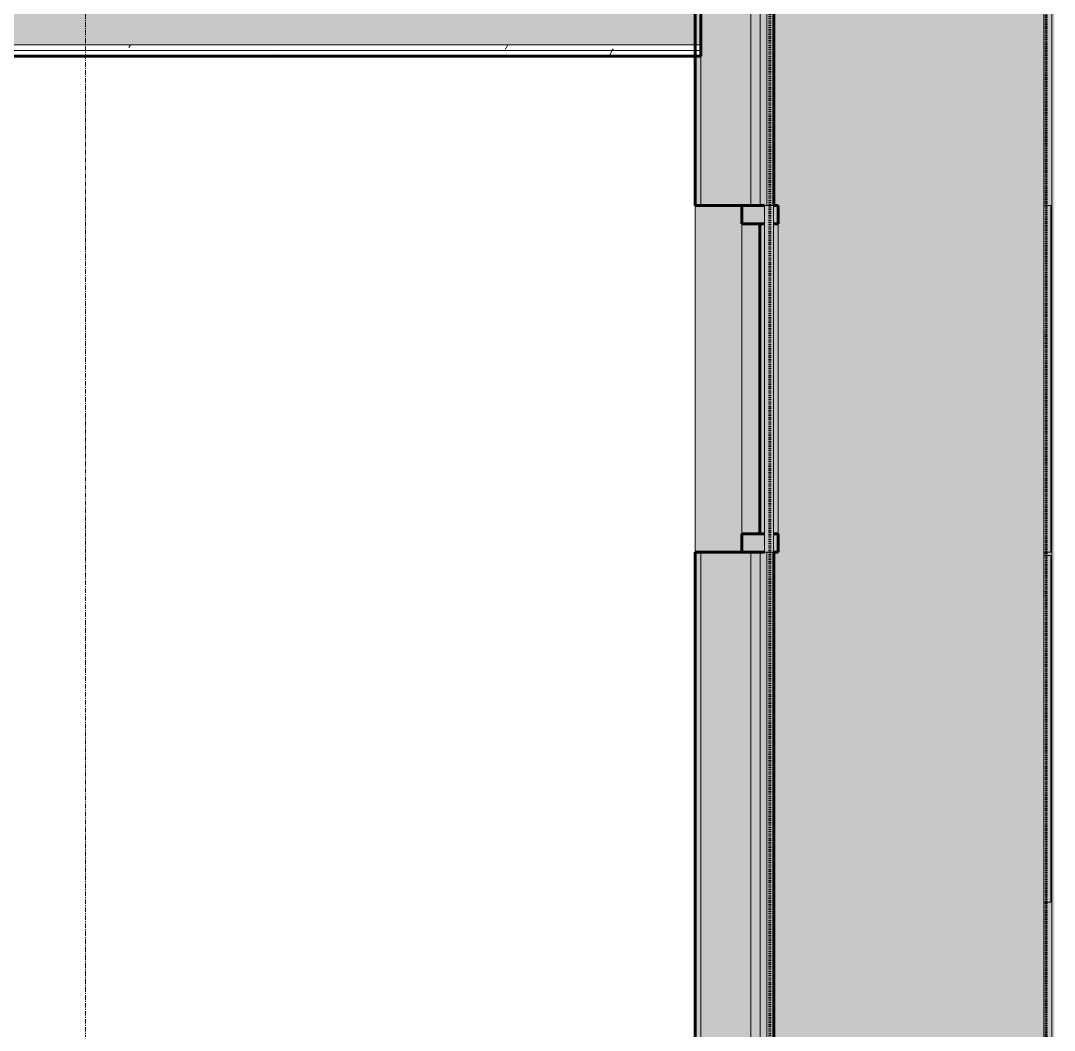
# Model space of a CAD drawing. Header units: inches. Extents: x -4061 to -1937, y 10959 to 12323.
# Drawn here: x -2180.4 to -2067, y 11573.1 to 11683.9 of the extents above; entities that cross this region are included whole.
import ezdxf

# ---------------------------------------------------------------- set-up
doc = ezdxf.new("R2010")
doc.units = ezdxf.units.IN
doc.header["$MEASUREMENT"] = 0
doc.linetypes.add('Dash 1_16_', pattern=[0.125, 0.0625, -0.0625])
doc.linetypes.add('Grid Line 1_2_', pattern=[0.875, 0.5, -0.125, 0.125, -0.125])
for name, color, linetype, lineweight in [('0-1', 7, 'Continuous', 5), ('0-4', 7, 'Continuous', 9), ('A-CLNG-1', 10, 'Continuous', 18), ('A-CLNG-PATT-1', 35, 'Continuous', 18), ('A-GLAZ-1', 27, 'Continuous', 18), ('A-GLAZ-2', 10, 'Continuous', 18), ('A-GLAZ-3', 251, 'Continuous', 9), ('A-GLAZ-4', 250, 'Continuous', 60), ('A-WALL', 113, 'Continuous', 18), ('A-WALL-1', 8, 'Continuous', 5), ('A-WALL-2', 250, 'Continuous', 60), ('A-WALL-3', 10, 'Continuous', 18), ('A-WALL-5', 243, 'Continuous', 18), ('A-WALL-6', 27, 'Continuous', 18), ('A-WALL-PATT-2', 55, 'Continuous', 9), ('A-WALL-PATT-3', 53, 'Continuous', 9), ('A-WALL-PATT-4', 43, 'Continuous', 9), ('A-WALL-PATT-6', 111, 'Continuous', 9), ('C-PROP-LINE-2', 91, 'Dash 1_16_', 60), ('I-WALL-2', 2, 'Continuous', 60), ('S-GRID-1', 1, 'Grid Line 1_2_', 9)]:
    doc.layers.add(name, color=color, linetype=linetype, lineweight=lineweight)
pattern_1 = [(0, (0, 0), (20.48, 5.12), [0.845, -14.515, 0.845, -14.515, -81.92]), (0, (0, 0), (20.48, 5.12), [-30.72, 0.845, -29.875, 0.845, -14.515, -35.84]), (0, (0, 0), (20.48, 5.12), [-76.8, 0.845, -9.395, 0.845, -24.755]), (120, (7.68, 2.56), (-14.67405, 15.1762003), [0.845, -14.515, 0.845, -14.515, -81.92]), (120, (7.68, 2.56), (-14.67405, 15.1762003), [-30.72, 0.845, -29.875, 0.845, -14.515, -35.84]), (120, (7.68, 2.56), (-14.67405, 15.1762003), [-76.8, 0.845, -9.395, 0.845, -24.755]), (240, (10.24, 12.8), (-5.80595, -20.2962003), [0.845, -14.515, 0.845, -14.515, -81.92]), (240, (10.24, 12.8), (-5.80595, -20.2962003), [-30.72, 0.845, -29.875, 0.845, -14.515, -35.84]), (240, (10.24, 12.8), (-5.80595, -20.2962003), [-76.8, 0.845, -9.395, 0.845, -24.755])]
pattern_2 = [(161.57, (0.32, 0.32), (-2.560496185, -0.000537386), [0, -18.214, 2.022, 0]), (18.43, (-0.32, 0.32), (-2.560496185, 0.000537386), [0, -18.214, 2.022, 0]), (108.43, (0.32, 0.32), (1.27922091, -6.400876726), [6.07, -14.166]), (71.57, (-0.32, 0.32), (1.27922091, 6.400876726), [6.07, -14.166])]

# ---------------------------------------------------------------- blocks, each defined once
blk = doc.blocks.new('Basic Wall _ EXT - FIBER CEMENT - LARGE - ___-2162456-ENLARGED RCP - 1ST FLOOR PLAN - EAST')
at = {"layer": 'A-WALL-6'}
h = blk.add_hatch(color=256, dxfattribs=at)
h.paths.add_polyline_path([(-2067.03, 11246.49), (-2067.03, 12119.48), (-2067.11, 12119.38), (-2067.11, 12009.39), (-2067.31, 12009.39), (-2067.31, 11246.78), (-2067.17, 11246.64)], flags=0)
h.paths.add_polyline_path([(-2067.17, 12009.45), (-2067.17, 12012.08), (-2067.31, 12012.08), (-2067.31, 12009.45)], flags=0)
h.paths.add_polyline_path([(-2067.17, 12114.4), (-2067.17, 12117.03), (-2067.31, 12117.03), (-2067.31, 12114.4)], flags=0)
h.paths.add_polyline_path([(-2067.17, 12117.15), (-2067.17, 12117.51), (-2067.31, 12117.51), (-2067.31, 12117.15)], flags=0)
h.paths.add_polyline_path([(-2067.17, 12119.09), (-2067.17, 12119.34), (-2067.31, 12119.2), (-2067.31, 12119.09)], flags=0)
h = blk.add_hatch(color=256, dxfattribs=at)
h.paths.add_polyline_path([(-2067.31, 11246.78), (-2067.31, 12009.39), (-2067.92, 12009.39), (-2067.92, 12009.01), (-2067.42, 12009.01), (-2067.42, 11970.99), (-2067.92, 11970.99), (-2067.92, 11932.4), (-2067.42, 11932.4), (-2067.42, 11894.38), (-2067.92, 11894.38), (-2067.92, 11778.8), (-2067.42, 11778.8), (-2067.42, 11740.78), (-2067.92, 11740.78), (-2067.92, 11740.4), (-2067.42, 11740.4), (-2067.42, 11702.38), (-2067.92, 11702.38), (-2067.92, 11663.6), (-2067.42, 11663.6), (-2067.42, 11625.58), (-2067.92, 11625.58), (-2067.92, 11625.2), (-2067.42, 11625.2), (-2067.42, 11587.18), (-2067.92, 11587.18), (-2067.92, 11471.6), (-2067.42, 11471.6), (-2067.42, 11433.58), (-2067.92, 11433.58), (-2067.92, 11433.2), (-2067.42, 11433.2), (-2067.42, 11395.18), (-2067.92, 11395.18), (-2067.92, 11356.4), (-2067.42, 11356.4), (-2067.42, 11318.38), (-2067.92, 11318.38), (-2067.92, 11318), (-2067.42, 11318), (-2067.42, 11279.98), (-2067.92, 11279.98), (-2067.92, 11247.39)], flags=0)
h.paths.add_polyline_path([(-2067.42, 12009.45), (-2067.31, 12009.45), (-2067.31, 12012.08), (-2067.42, 12012.08), (-2067.42, 12009.58), (-2067.61, 12009.58), (-2067.61, 12009.45)], flags=0)
h.paths.add_polyline_path([(-2067.55, 12114.4), (-2067.31, 12114.4), (-2067.31, 12117.03), (-2067.61, 12117.03), (-2067.61, 12114.59), (-2067.55, 12114.59)], flags=0)
h.paths.add_polyline_path([(-2067.92, 12117.15), (-2067.31, 12117.15), (-2067.31, 12117.51), (-2067.92, 12117.51)], flags=0)
h.paths.add_polyline_path([(-2067.31, 12119.09), (-2067.31, 12119.2), (-2067.42, 12119.09)], flags=0)
at = {"layer": 'A-WALL-3'}
blk.add_line((-2067.31, 11246.78), (-2067.31, 12009.39), dxfattribs=at)
blk = doc.blocks.new('_THE_ WINDOW _ DOOR - Window - 2nd Floor-2113391-ENLARGED RCP - 1ST FLOOR PLAN - EAST')
at = {"layer": 'A-GLAZ-1'}
blk.add_hatch(color=256, dxfattribs=at).paths.add_polyline_path([(-19.01, -4.44), (-19.01, -4.94), (19.01, -4.94), (19.01, -4.44), (-19.01, -4.44)], flags=0)
at = {"layer": 'A-GLAZ-3'}
h = blk.add_hatch(dxfattribs=at)
h.set_pattern_fill('FP_12', color=256, style=0, pattern_type=2)
h.set_pattern_definition([(0, (25.74, -1.51), (-38.4, 120.38), [0.392, -38.007]), (0, (25.74, -1.12), (-38.4, 120.38), [0.392, -38.007]), (0, (25.74, 14.85), (-38.4, 120.38), [0.392, -38.007]), (0, (25.74, 15.24), (-38.4, 120.38), [0.392, -38.007]), (0, (25.74, 31.2), (-38.4, 120.38), [0.393, -38.008]), (0, (25.74, 31.6), (-38.4, 120.38), [0.393, -38.008]), (0, (25.74, 47.56), (-38.4, 120.38), [0.393, -38.008]), (0, (25.74, 47.95), (-38.4, 120.38), [0.393, -38.008]), (0, (25.74, 63.92), (-38.4, 120.38), [0.393, -38.008]), (0, (25.74, 64.31), (-38.4, 120.38), [0.393, -38.008]), (0, (25.74, 80.28), (-38.4, 120.38), [0.393, -38.008]), (0, (25.74, 80.67), (-38.4, 120.38), [0.393, -38.008]), (0, (25.74, 96.63), (-38.4, 120.38), [0.393, -38.008]), (0, (25.74, 97.03), (-38.4, 120.38), [0.393, -38.008]), (0, (25.74, 112.99), (-38.4, 120.38), [0.392, -38.007]), (0, (25.74, 113.38), (-38.4, 120.38), [0.392, -38.007]), (0, (43.19, -1.51), (-38.4, 120.38), [0.393, -38.008]), (0, (43.19, -1.12), (-38.4, 120.38), [0.393, -38.008]), (0, (43.19, 14.85), (-38.4, 120.38), [0.393, -38.008]), (0, (43.19, 15.24), (-38.4, 120.38), [0.393, -38.008]), (0, (43.19, 31.2), (-38.4, 120.38), [0.393, -38.008]), (0, (43.19, 31.6), (-38.4, 120.38), [0.393, -38.008]), (0, (43.19, 47.56), (-38.4, 120.38), [0.393, -38.008]), (0, (43.19, 47.95), (-38.4, 120.38), [0.393, -38.008]), (0, (43.19, 63.92), (-38.4, 120.38), [0.393, -38.008]), (0, (43.19, 64.31), (-38.4, 120.38), [0.393, -38.008]), (0, (43.19, 80.28), (-38.4, 120.38), [0.393, -38.008]), (0, (43.19, 80.67), (-38.4, 120.38), [0.393, -38.008]), (0, (43.19, 96.63), (-38.4, 120.38), [0.393, -38.008]), (0, (43.19, 97.03), (-38.4, 120.38), [0.393, -38.008]), (0, (43.19, 112.99), (-38.4, 120.38), [0.392, -38.007]), (0, (43.19, 113.38), (-38.4, 120.38), [0.392, -38.007]), (0, (60.64, -1.51), (-38.4, 120.38), [0.392, -38.007]), (0, (60.64, -1.12), (-38.4, 120.38), [0.392, -38.007]), (0, (60.64, 14.85), (-38.4, 120.38), [0.392, -38.007]), (0, (60.64, 15.24), (-38.4, 120.38), [0.392, -38.007]), (0, (60.64, 31.2), (-38.4, 120.38), [0.392, -38.007]), (0, (60.64, 31.6), (-38.4, 120.38), [0.392, -38.007]), (0, (60.64, 47.56), (-38.4, 120.38), [0.392, -38.007]), (0, (60.64, 47.95), (-38.4, 120.38), [0.392, -38.007]), (0, (60.64, 63.92), (-38.4, 120.38), [0.392, -38.007]), (0, (60.64, 64.31), (-38.4, 120.38), [0.392, -38.007]), (0, (60.64, 80.28), (-38.4, 120.38), [0.392, -38.007]), (0, (60.64, 80.67), (-38.4, 120.38), [0.392, -38.007]), (0, (60.64, 96.63), (-38.4, 120.38), [0.392, -38.007]), (0, (60.64, 97.03), (-38.4, 120.38), [0.392, -38.007]), (0, (60.64, 112.99), (-38.4, 120.38), [0.392, -38.007]), (0, (60.64, 113.38), (-38.4, 120.38), [0.392, -38.007]), (90, (24, -4.063), (-38.4, 2e-15), [120, -0.375]), (90, (24.375, -4.063), (-38.4, 2e-15), [120, -0.375]), (90, (25.74, -1.51), (-38.4, 2e-15), [0.392, -119.982]), (90, (25.74, 14.848), (-38.4, 2e-15), [0.393, -119.983]), (90, (25.74, 31.206), (-38.4, 2e-15), [0.392, -119.982]), (90, (25.74, 47.563), (-38.4, 2e-15), [0.392, -119.982]), (90, (25.74, 63.92), (-38.4, 2e-15), [0.392, -119.982]), (90, (25.74, 80.277), (-38.4, 2e-15), [0.392, -119.982]), (90, (25.74, 96.634), (-38.4, 2e-15), [0.392, -119.982]), (90, (25.74, 112.99), (-38.4, 2e-15), [0.392, -119.982]), (90, (26.134, -1.51), (-38.4, 2e-15), [0.392, -119.982]), (90, (26.134, 14.848), (-38.4, 2e-15), [0.393, -119.983]), (90, (26.134, 31.206), (-38.4, 2e-15), [0.392, -119.982]), (90, (26.134, 47.563), (-38.4, 2e-15), [0.392, -119.982]), (90, (26.134, 63.92), (-38.4, 2e-15), [0.392, -119.982]), (90, (26.134, 80.277), (-38.4, 2e-15), [0.392, -119.982]), (90, (26.134, 96.634), (-38.4, 2e-15), [0.392, -119.982]), (90, (26.134, 112.99), (-38.4, 2e-15), [0.392, -119.982]), (90, (43.19, -1.51), (-38.4, 2e-15), [0.392, -119.982]), (90, (43.19, 14.848), (-38.4, 2e-15), [0.393, -119.983]), (90, (43.19, 31.206), (-38.4, 2e-15), [0.392, -119.982]), (90, (43.19, 47.563), (-38.4, 2e-15), [0.392, -119.982]), (90, (43.19, 63.92), (-38.4, 2e-15), [0.392, -119.982]), (90, (43.19, 80.277), (-38.4, 2e-15), [0.392, -119.982]), (90, (43.19, 96.634), (-38.4, 2e-15), [0.392, -119.982]), (90, (43.19, 112.99), (-38.4, 2e-15), [0.392, -119.982]), (90, (43.584, -1.51), (-38.4, 2e-15), [0.392, -119.982]), (90, (43.584, 14.848), (-38.4, 2e-15), [0.393, -119.983]), (90, (43.584, 31.206), (-38.4, 2e-15), [0.392, -119.982]), (90, (43.584, 47.563), (-38.4, 2e-15), [0.392, -119.982]), (90, (43.584, 63.92), (-38.4, 2e-15), [0.392, -119.982]), (90, (43.584, 80.277), (-38.4, 2e-15), [0.392, -119.982]), (90, (43.584, 96.634), (-38.4, 2e-15), [0.392, -119.982]), (90, (43.584, 112.99), (-38.4, 2e-15), [0.392, -119.982]), (90, (60.64, -1.51), (-38.4, 2e-15), [0.392, -119.982]), (90, (60.64, 14.848), (-38.4, 2e-15), [0.392, -119.982]), (90, (60.64, 31.206), (-38.4, 2e-15), [0.392, -119.982]), (90, (60.64, 47.563), (-38.4, 2e-15), [0.392, -119.982]), (90, (60.64, 63.92), (-38.4, 2e-15), [0.392, -119.982]), (90, (60.64, 80.277), (-38.4, 2e-15), [0.392, -119.982]), (90, (60.64, 96.634), (-38.4, 2e-15), [0.392, -119.982]), (90, (60.64, 112.99), (-38.4, 2e-15), [0.392, -119.982]), (90, (61.034, -1.51), (-38.4, 2e-15), [0.392, -119.982]), (90, (61.034, 14.848), (-38.4, 2e-15), [0.392, -119.982]), (90, (61.034, 31.206), (-38.4, 2e-15), [0.392, -119.982]), (90, (61.034, 47.563), (-38.4, 2e-15), [0.392, -119.982]), (90, (61.034, 63.92), (-38.4, 2e-15), [0.392, -119.982]), (90, (61.034, 80.277), (-38.4, 2e-15), [0.392, -119.982]), (90, (61.034, 96.634), (-38.4, 2e-15), [0.392, -119.982]), (90, (61.034, 112.99), (-38.4, 2e-15), [0.392, -119.982]), (180, (62.4, -4.44), (-38.4, 120.38), [38.025, -0.375]), (180, (62.4, -4.06), (-38.4, 120.38), [38.025, -0.375])])
h.paths.add_polyline_path([(-19.01, -4.44), (19.01, -4.44), (19.01, -4.19), (-19.01, -4.19)], flags=0)
at = {"layer": 'A-GLAZ-2'}
for p, q in [((-19.01, -4.19), (-19.01, -4.44)), ((-19.01, -4.44), (-19.01, -4.94)), ((-19.01, -4.44), (19.01, -4.44)), ((19.01, -4.19), (19.01, -4.44)), ((19.01, -4.44), (19.01, -4.94)), ((-19.01, -4.94), (19.01, -4.94))]:
    blk.add_line(p, q, dxfattribs=at)
blk = doc.blocks.new('_THE_ WINDOW _ DOOR - Window - 1st Floor-V53-ENLARGED RCP - 1ST FLOOR PLAN - EAST')
at = {"layer": 'A-GLAZ-1'}
h = blk.add_hatch(color=256, dxfattribs=at)
h.paths.add_polyline_path([(19.0125, -4.8125), (19.0125, -4.3125), (17.0125, -4.3125), (17.0125, -4.8125)], flags=0)
h.paths.add_polyline_path([(-18.344, -4.8125), (-17.0125, -4.8125), (-17.0125, -4.3125), (-19.0125, -4.3125), (-19.0125, -4.8125)], flags=0)
h.paths.add_polyline_path([(18.2625, -3.3125), (19.0125, -3.3125), (19.0125, -0.8125), (17.0125, -0.8125), (17.0125, -3.3125)], flags=0)
h.paths.add_polyline_path([(-17.7625, -3.3125), (-17.0125, -3.3125), (-17.0125, -0.8125), (-19.0125, -0.8125), (-19.0125, -3.3125), (-18.344, -3.3125)], flags=0)
h = blk.add_hatch(color=256, dxfattribs=at)
h.paths.add_polyline_path([(-17.0125, -4.8125), (17.0125, -4.8125), (17.0125, -4.3125), (-17.0125, -4.3125)], flags=0)
h.paths.add_polyline_path([(12.3146, -2.8125), (17.0125, -2.8125), (17.0125, -0.8125), (-17.0125, -0.8125), (-17.0125, -2.8125)], flags=0)
blk.add_hatch(color=256, dxfattribs=at).paths.add_polyline_path([(-19.0125, -4.3125), (19.0125, -4.3125), (19.0125, -3.3125), (-19.0125, -3.3125)], flags=0)
at = {"layer": 'A-GLAZ-2'}
blk.add_hatch(color=256, dxfattribs=at).paths.add_polyline_path([(-17.0125, -3.3125), (17.0125, -3.3125), (17.0125, -2.8125), (-17.0125, -2.8125)], flags=0)
for p, q in [((17.0125, -0.8125), (-17.0125, -0.8125)), ((19.0125, -3.3125), (-19.0125, -3.3125)), ((-19.0125, -3.3125), (-19.0125, -4.3125)), ((19.0125, -3.3125), (19.0125, -4.3125)), ((-19.0125, -4.3125), (19.0125, -4.3125)), ((-17.0125, -4.8125), (17.0125, -4.8125))]:
    blk.add_line(p, q, dxfattribs=at)
at = {"layer": 'A-GLAZ-4'}
for p, q in [((-17.0125, -0.8125), (-19.0125, -0.8125)), ((-17.0125, -3.3125), (-17.0125, -0.8125)), ((17.0125, -0.8125), (17.0125, -3.3125)), ((19.0125, -0.8125), (17.0125, -0.8125)), ((-17.0125, -2.8125), (-17.0125, -3.3125)), ((17.0125, -2.8125), (-17.0125, -2.8125)), ((17.0125, -3.3125), (17.0125, -2.8125)), ((-19.0125, -4.3125), (-19.0125, -4.8125)), ((-17.0125, -4.8125), (-17.0125, -4.3125)), ((17.0125, -4.3125), (17.0125, -4.8125)), ((19.0125, -4.8125), (19.0125, -4.3125)), ((-19.0125, -4.8125), (-17.0125, -4.8125)), ((17.0125, -4.8125), (19.0125, -4.8125))]:
    blk.add_line(p, q, dxfattribs=at)
blk = doc.blocks.new('_THE_ WINDOW _ DOOR - Window - 2nd Floor-2113388-ENLARGED RCP - 1ST FLOOR PLAN - EAST')
at = {"layer": 'A-GLAZ-1'}
blk.add_hatch(color=256, dxfattribs=at).paths.add_polyline_path([(3.51, 4.44), (19.01, 4.44), (19.01, 4.94), (-19.01, 4.94), (-19.01, 4.44), (-4.16, 4.44)], flags=0)
at = {"layer": 'A-GLAZ-3'}
h = blk.add_hatch(dxfattribs=at)
h.set_pattern_fill('FP_9', color=256, style=0, pattern_type=2)
h.set_pattern_definition([(0, (25.74, 1.51), (-38.4, -120.38), [0.392, -38.007]), (0, (25.74, 1.12), (-38.4, -120.38), [0.392, -38.007]), (0, (25.74, -14.85), (-38.4, -120.38), [0.392, -38.007]), (0, (25.74, -15.24), (-38.4, -120.38), [0.392, -38.007]), (0, (25.74, -31.2), (-38.4, -120.38), [0.393, -38.008]), (0, (25.74, -31.6), (-38.4, -120.38), [0.393, -38.008]), (0, (25.74, -47.56), (-38.4, -120.38), [0.393, -38.008]), (0, (25.74, -47.95), (-38.4, -120.38), [0.393, -38.008]), (0, (25.74, -63.92), (-38.4, -120.38), [0.393, -38.008]), (0, (25.74, -64.31), (-38.4, -120.38), [0.393, -38.008]), (0, (25.74, -80.28), (-38.4, -120.38), [0.393, -38.008]), (0, (25.74, -80.67), (-38.4, -120.38), [0.393, -38.008]), (0, (25.74, -96.63), (-38.4, -120.38), [0.393, -38.008]), (0, (25.74, -97.03), (-38.4, -120.38), [0.393, -38.008]), (0, (25.74, -112.99), (-38.4, -120.38), [0.392, -38.007]), (0, (25.74, -113.38), (-38.4, -120.38), [0.392, -38.007]), (0, (43.19, 1.51), (-38.4, -120.38), [0.393, -38.008]), (0, (43.19, 1.12), (-38.4, -120.38), [0.393, -38.008]), (0, (43.19, -14.85), (-38.4, -120.38), [0.393, -38.008]), (0, (43.19, -15.24), (-38.4, -120.38), [0.393, -38.008]), (0, (43.19, -31.2), (-38.4, -120.38), [0.393, -38.008]), (0, (43.19, -31.6), (-38.4, -120.38), [0.393, -38.008]), (0, (43.19, -47.56), (-38.4, -120.38), [0.393, -38.008]), (0, (43.19, -47.95), (-38.4, -120.38), [0.393, -38.008]), (0, (43.19, -63.92), (-38.4, -120.38), [0.393, -38.008]), (0, (43.19, -64.31), (-38.4, -120.38), [0.393, -38.008]), (0, (43.19, -80.28), (-38.4, -120.38), [0.393, -38.008]), (0, (43.19, -80.67), (-38.4, -120.38), [0.393, -38.008]), (0, (43.19, -96.63), (-38.4, -120.38), [0.393, -38.008]), (0, (43.19, -97.03), (-38.4, -120.38), [0.393, -38.008]), (0, (43.19, -112.99), (-38.4, -120.38), [0.392, -38.007]), (0, (43.19, -113.38), (-38.4, -120.38), [0.392, -38.007]), (0, (60.64, 1.51), (-38.4, -120.38), [0.392, -38.007]), (0, (60.64, 1.12), (-38.4, -120.38), [0.392, -38.007]), (0, (60.64, -14.85), (-38.4, -120.38), [0.392, -38.007]), (0, (60.64, -15.24), (-38.4, -120.38), [0.392, -38.007]), (0, (60.64, -31.2), (-38.4, -120.38), [0.392, -38.007]), (0, (60.64, -31.6), (-38.4, -120.38), [0.392, -38.007]), (0, (60.64, -47.56), (-38.4, -120.38), [0.392, -38.007]), (0, (60.64, -47.95), (-38.4, -120.38), [0.392, -38.007]), (0, (60.64, -63.92), (-38.4, -120.38), [0.392, -38.007]), (0, (60.64, -64.31), (-38.4, -120.38), [0.392, -38.007]), (0, (60.64, -80.28), (-38.4, -120.38), [0.392, -38.007]), (0, (60.64, -80.67), (-38.4, -120.38), [0.392, -38.007]), (0, (60.64, -96.63), (-38.4, -120.38), [0.392, -38.007]), (0, (60.64, -97.03), (-38.4, -120.38), [0.392, -38.007]), (0, (60.64, -112.99), (-38.4, -120.38), [0.392, -38.007]), (0, (60.64, -113.38), (-38.4, -120.38), [0.392, -38.007]), (270, (24, 4.063), (-38.4, -2e-15), [120, -0.375]), (270, (24.375, 4.063), (-38.4, -2e-15), [120, -0.375]), (270, (25.74, 1.51), (-38.4, -2e-15), [0.392, -119.982]), (270, (25.74, -14.848), (-38.4, -2e-15), [0.393, -119.983]), (270, (25.74, -31.206), (-38.4, -2e-15), [0.392, -119.982]), (270, (25.74, -47.563), (-38.4, -2e-15), [0.392, -119.982]), (270, (25.74, -63.92), (-38.4, -2e-15), [0.392, -119.982]), (270, (25.74, -80.277), (-38.4, -2e-15), [0.392, -119.982]), (270, (25.74, -96.634), (-38.4, -2e-15), [0.392, -119.982]), (270, (25.74, -112.99), (-38.4, -2e-15), [0.392, -119.982]), (270, (26.134, 1.51), (-38.4, -2e-15), [0.392, -119.982]), (270, (26.134, -14.848), (-38.4, -2e-15), [0.393, -119.983]), (270, (26.134, -31.206), (-38.4, -2e-15), [0.392, -119.982]), (270, (26.134, -47.563), (-38.4, -2e-15), [0.392, -119.982]), (270, (26.134, -63.92), (-38.4, -2e-15), [0.392, -119.982]), (270, (26.134, -80.277), (-38.4, -2e-15), [0.392, -119.982]), (270, (26.134, -96.634), (-38.4, -2e-15), [0.392, -119.982]), (270, (26.134, -112.99), (-38.4, -2e-15), [0.392, -119.982]), (270, (43.19, 1.51), (-38.4, -2e-15), [0.392, -119.982]), (270, (43.19, -14.848), (-38.4, -2e-15), [0.393, -119.983]), (270, (43.19, -31.206), (-38.4, -2e-15), [0.392, -119.982]), (270, (43.19, -47.563), (-38.4, -2e-15), [0.392, -119.982]), (270, (43.19, -63.92), (-38.4, -2e-15), [0.392, -119.982]), (270, (43.19, -80.277), (-38.4, -2e-15), [0.392, -119.982]), (270, (43.19, -96.634), (-38.4, -2e-15), [0.392, -119.982]), (270, (43.19, -112.99), (-38.4, -2e-15), [0.392, -119.982]), (270, (43.584, 1.51), (-38.4, -2e-15), [0.392, -119.982]), (270, (43.584, -14.848), (-38.4, -2e-15), [0.393, -119.983]), (270, (43.584, -31.206), (-38.4, -2e-15), [0.392, -119.982]), (270, (43.584, -47.563), (-38.4, -2e-15), [0.392, -119.982]), (270, (43.584, -63.92), (-38.4, -2e-15), [0.392, -119.982]), (270, (43.584, -80.277), (-38.4, -2e-15), [0.392, -119.982]), (270, (43.584, -96.634), (-38.4, -2e-15), [0.392, -119.982]), (270, (43.584, -112.99), (-38.4, -2e-15), [0.392, -119.982]), (270, (60.64, 1.51), (-38.4, -2e-15), [0.392, -119.982]), (270, (60.64, -14.848), (-38.4, -2e-15), [0.392, -119.982]), (270, (60.64, -31.206), (-38.4, -2e-15), [0.392, -119.982]), (270, (60.64, -47.563), (-38.4, -2e-15), [0.392, -119.982]), (270, (60.64, -63.92), (-38.4, -2e-15), [0.392, -119.982]), (270, (60.64, -80.277), (-38.4, -2e-15), [0.392, -119.982]), (270, (60.64, -96.634), (-38.4, -2e-15), [0.392, -119.982]), (270, (60.64, -112.99), (-38.4, -2e-15), [0.392, -119.982]), (270, (61.034, 1.51), (-38.4, -2e-15), [0.392, -119.982]), (270, (61.034, -14.848), (-38.4, -2e-15), [0.392, -119.982]), (270, (61.034, -31.206), (-38.4, -2e-15), [0.392, -119.982]), (270, (61.034, -47.563), (-38.4, -2e-15), [0.392, -119.982]), (270, (61.034, -63.92), (-38.4, -2e-15), [0.392, -119.982]), (270, (61.034, -80.277), (-38.4, -2e-15), [0.392, -119.982]), (270, (61.034, -96.634), (-38.4, -2e-15), [0.392, -119.982]), (270, (61.034, -112.99), (-38.4, -2e-15), [0.392, -119.982]), (180, (62.4, 4.44), (-38.4, -120.38), [38.025, -0.375]), (180, (62.4, 4.06), (-38.4, -120.38), [38.025, -0.375])])
h.paths.add_polyline_path([(18.84, 4.19), (19.01, 4.19), (19.01, 4.44), (-19.01, 4.44), (-19.01, 4.19), (11.17, 4.19)], flags=0)
at = {"layer": 'A-GLAZ-2'}
for p, q in [((19.01, 4.94), (-19.01, 4.94)), ((-19.01, 4.94), (-19.01, 4.44)), ((19.01, 4.94), (19.01, 4.44)), ((19.01, 4.44), (-19.01, 4.44)), ((-19.01, 4.44), (-19.01, 4.19)), ((19.01, 4.44), (19.01, 4.19))]:
    blk.add_line(p, q, dxfattribs=at)
blk = doc.blocks.new('CTR - 1st Phase - Shell_rvt-1-ENLARGED RCP - 1ST FLOOR PLAN - EAST')
at = {"layer": 'A-CLNG-PATT-1'}
h = blk.add_hatch(dxfattribs=at)
h.set_pattern_fill('FP_24', color=256, style=0, pattern_type=2)
h.set_pattern_definition([(90, (-2963.524, 11049.389), (4, -2e-16), []), (0, (-2963.524, 11049.389), (8, -8), [4, -28]), (0, (-2959.524, 11065.389), (8, -8), [4, -28])])
h.paths.add_polyline_path([(-3860.47, 11023.21), (-3830.82, 11023.21), (-3830.82, 11030.34), (-3831.32, 11030.34), (-3831.32, 11068.36), (-3830.82, 11068.36), (-3830.82, 11164.59), (-3831.14, 11164.59), (-3831.14, 11399.98), (-3830.82, 11399.98), (-3830.82, 11432.64), (-3860.47, 11432.64), (-3860.47, 11027.91)], flags=0)
h.paths.add_polyline_path([(-2261.88, 11247.64), (-2068.17, 11247.64), (-2068.17, 12118.34), (-2521.97, 12118.34), (-2521.97, 12088.69), (-2484.14, 12088.69), (-2484.14, 12089.19), (-2446.11, 12089.19), (-2446.11, 12088.69), (-2407.34, 12088.69), (-2407.34, 12089.19), (-2369.31, 12089.19), (-2369.31, 12088.69), (-2349.74, 12088.69), (-2349.74, 12089.19), (-2311.71, 12089.19), (-2311.71, 12088.69), (-2311.34, 12088.69), (-2311.34, 12089.19), (-2273.31, 12089.19), (-2273.31, 12088.69), (-2176.94, 12088.69), (-2176.94, 12089.19), (-2138.91, 12089.19), (-2138.91, 12088.69), (-2097.82, 12088.69), (-2097.82, 11970.99), (-2097.32, 11970.99), (-2097.32, 11932.78), (-2097.82, 11932.78), (-2097.82, 11932.59), (-2097.32, 11932.59), (-2097.32, 11894.38), (-2097.82, 11894.38), (-2097.82, 11778.8), (-2097.32, 11778.8), (-2097.32, 11740.78), (-2097.82, 11740.78), (-2097.82, 11740.4), (-2097.32, 11740.4), (-2097.32, 11702.38), (-2097.82, 11702.38), (-2097.82, 11663.6), (-2097.32, 11663.6), (-2097.32, 11625.58), (-2097.82, 11625.58), (-2097.82, 11471.79), (-2097.32, 11471.79), (-2097.32, 11433.76), (-2097.82, 11433.76), (-2097.82, 11433.39), (-2097.32, 11433.39), (-2097.32, 11395.36), (-2097.82, 11395.36), (-2097.82, 11356.4), (-2097.32, 11356.4), (-2097.32, 11318.38), (-2097.82, 11318.38), (-2097.82, 11277.29), (-2138.91, 11277.29), (-2138.91, 11276.79), (-2176.94, 11276.79), (-2176.94, 11277.29), (-2273.31, 11277.29), (-2273.31, 11276.79), (-2311.34, 11276.79), (-2311.34, 11277.29), (-2311.71, 11277.29), (-2311.71, 11276.79), (-2349.74, 11276.79), (-2349.74, 11277.29), (-2407.71, 11277.29), (-2407.71, 11276.79), (-2445.74, 11276.79), (-2445.74, 11277.29), (-2561.31, 11277.29), (-2561.31, 11276.79), (-2599.34, 11276.79), (-2599.34, 11277.29), (-2599.71, 11277.29), (-2599.71, 11276.79), (-2637.74, 11276.79), (-2637.74, 11277.29), (-2791.71, 11277.29), (-2791.71, 11276.79), (-2829.74, 11276.79), (-2829.74, 11277.29), (-2830.11, 11277.29), (-2830.11, 11276.79), (-2868.14, 11276.79), (-2868.14, 11277.29), (-3400.05, 11277.29), (-3400.05, 11247.64), (-2858.53, 11247.64), (-2845.56, 11261.08), (-2842.42, 11254.87), (-2842.42, 11255.39), (-2845.31, 11261.19), (-2842.42, 11261.19), (-2842.42, 11262.19), (-2842.35, 11261.81), (-2841.92, 11263.17), (-2837.92, 11264.17), (-2826.92, 11264.17), (-2822.92, 11263.17), (-2822.5, 11261.81), (-2822.42, 11262.19), (-2822.42, 11261.19), (-2814.43, 11261.19), (-2818.43, 11247.64), (-2818.24, 11247.64), (-2814.18, 11261.08), (-2801.21, 11247.64), (-2327.03, 11247.64), (-2321.6, 11253.27), (-2318.76, 11247.64), (-2318.5, 11247.64), (-2321.35, 11253.38), (-2318.47, 11253.4), (-2318.47, 11254.38), (-2318.39, 11253.99), (-2317.97, 11255.36), (-2313.97, 11256.36), (-2302.97, 11256.36), (-2298.97, 11255.36), (-2298.54, 11253.99), (-2298.47, 11254.38), (-2298.47, 11253.38), (-2290.48, 11253.38), (-2292.17, 11247.64), (-2291.92, 11247.64), (-2290.22, 11253.27), (-2284.79, 11247.64), (-2269.55, 11247.64)], flags=0)
h.paths.add_polyline_path([(-2316.22, 11253.38), (-2300.84, 11253.4), (-2302.97, 11253.88), (-2313.97, 11253.88), (-2316.09, 11253.4)], flags=0)
h.paths.add_polyline_path([(-2829.07, 11261.19), (-2824.67, 11261.19), (-2826.92, 11261.69), (-2837.92, 11261.69), (-2840.17, 11261.19), (-2837.92, 11261.19)], flags=0)
h.paths.add_polyline_path([(-3860.47, 11549.34), (-3830.82, 11549.34), (-3830.82, 11933.34), (-3831.32, 11933.34), (-3831.32, 12009.39), (-3830.82, 12009.39), (-3830.82, 12032.24), (-3831.32, 12032.24), (-3831.32, 12070.27), (-3830.82, 12070.27), (-3830.82, 12088.69), (-3789.42, 12088.69), (-3789.42, 12089.19), (-3751.4, 12089.19), (-3751.4, 12088.69), (-3674.54, 12088.69), (-3674.54, 12089.19), (-3636.51, 12089.19), (-3636.51, 12088.69), (-3549.42, 12088.69), (-3549.42, 12089.19), (-3511.4, 12089.19), (-3511.4, 12088.69), (-3405.42, 12088.69), (-3405.42, 12089.19), (-3367.4, 12089.19), (-3367.4, 12088.69), (-3290.54, 12088.69), (-3290.54, 12089.19), (-3252.51, 12089.19), (-3252.51, 12088.69), (-3213.74, 12088.69), (-3213.74, 12089.19), (-3175.71, 12089.19), (-3175.71, 12088.69), (-3175.34, 12088.69), (-3175.34, 12089.19), (-3137.31, 12089.19), (-3137.31, 12088.69), (-3060.14, 12088.69), (-3060.14, 12089.19), (-3022.11, 12089.19), (-3022.11, 12088.69), (-2868.14, 12088.69), (-2868.14, 12089.19), (-2830.11, 12089.19), (-2830.11, 12088.69), (-2791.34, 12088.69), (-2791.34, 12089.19), (-2753.31, 12089.19), (-2753.31, 12088.69), (-2689.01, 12088.69), (-2689.01, 12118.34), (-3787.15, 12118.34), (-3787.14, 12118.29), (-3787.15, 12117.84), (-3787.21, 12118.17), (-3787.64, 12116.8), (-3791.64, 12115.8), (-3802.64, 12115.8), (-3806.64, 12116.8), (-3807.06, 12118.17), (-3807.14, 12117.82), (-3807.14, 12118.34), (-3860.47, 12118.34), (-3860.47, 12088.59), (-3847.52, 12088.59), (-3847.52, 12084.34), (-3860.47, 12084.34), (-3860.47, 11549.37)], flags=0)
h.paths.add_polyline_path([(-2675.77, 12088.69), (-2638.67, 12088.69), (-2638.67, 12118.34), (-2687.26, 12118.34), (-2687.26, 12088.69)], flags=0)
h.paths.add_polyline_path([(-3802.48, 12118.29), (-3791.64, 12118.29), (-3791.41, 12118.34), (-3802.86, 12118.34), (-3802.64, 12118.29)], flags=0)
at = {"layer": 'A-WALL-1'}
h = blk.add_hatch(color=256, dxfattribs=at)
h.paths.add_polyline_path([(-2067.92, 11256.26), (-2067.92, 11279.98), (-2068.17, 11279.98), (-2068.17, 11256.26)], flags=0)
h.paths.add_polyline_path([(-2067.92, 11318), (-2067.92, 11395.18), (-2068.17, 11395.18), (-2068.17, 11318)], flags=0)
h.paths.add_polyline_path([(-2067.92, 11433.2), (-2067.92, 11433.58), (-2068.17, 11433.58), (-2068.17, 11433.2)], flags=0)
h.paths.add_polyline_path([(-2067.92, 11471.6), (-2067.92, 11510.38), (-2068.17, 11510.38), (-2068.17, 11471.6)], flags=0)
h.paths.add_polyline_path([(-2068.17, 11548.4), (-2067.92, 11548.4), (-2067.92, 11587.18), (-2068.17, 11587.18), (-2068.17, 11549.37)], flags=0)
h.paths.add_polyline_path([(-2068.17, 11625.2), (-2067.92, 11625.2), (-2067.92, 11625.58), (-2068.17, 11625.58)], flags=0)
h.paths.add_polyline_path([(-2068.17, 11663.6), (-2067.92, 11663.6), (-2067.92, 11702.38), (-2068.17, 11702.38), (-2068.17, 11666.82)], flags=0)
h.paths.add_polyline_path([(-2068.17, 11740.4), (-2067.92, 11740.4), (-2067.92, 11740.78), (-2068.17, 11740.78)], flags=0)
h.paths.add_polyline_path([(-2067.92, 11778.8), (-2067.92, 11817.58), (-2068.17, 11817.58), (-2068.17, 11778.8)], flags=0)
h.paths.add_polyline_path([(-2067.92, 11855.6), (-2067.92, 11894.38), (-2068.17, 11894.38), (-2068.17, 11855.6)], flags=0)
h.paths.add_polyline_path([(-2068.17, 11932.4), (-2067.92, 11932.4), (-2067.92, 12009.58), (-2068.17, 12009.58), (-2068.17, 11934.6)], flags=0)
h.paths.add_polyline_path([(-2068.17, 12047.6), (-2067.92, 12047.6), (-2067.92, 12047.98), (-2068.17, 12047.98)], flags=0)
h.paths.add_polyline_path([(-2067.92, 12086), (-2067.92, 12109.71), (-2068.17, 12109.71), (-2068.17, 12086)], flags=0)
h = blk.add_hatch(color=256, dxfattribs=at)
h.paths.add_polyline_path([(-2098.57, 11278.79), (-2098.57, 11318.38), (-2099.32, 11318.38), (-2099.32, 11278.79)], flags=0)
h.paths.add_polyline_path([(-2099.32, 11356.4), (-2098.57, 11356.4), (-2098.57, 11395.36), (-2099.32, 11395.36), (-2099.32, 11361.46)], flags=0)
h.paths.add_polyline_path([(-2098.57, 11433.39), (-2098.57, 11433.76), (-2099.32, 11433.76), (-2099.32, 11433.39), (-2098.82, 11433.39)], flags=0)
h.paths.add_polyline_path([(-2098.82, 11471.79), (-2098.57, 11471.79), (-2098.57, 11526.39), (-2099.32, 11526.39), (-2099.32, 11471.79)], flags=0)
h.paths.add_polyline_path([(-2099.32, 11556.39), (-2098.57, 11556.39), (-2098.57, 11625.58), (-2099.32, 11625.58), (-2099.32, 11558.77)], flags=0)
h.paths.add_polyline_path([(-2099.32, 11663.6), (-2098.57, 11663.6), (-2098.57, 11702.38), (-2099.32, 11702.38), (-2099.32, 11681.24)], flags=0)
h.paths.add_polyline_path([(-2098.57, 11740.4), (-2098.57, 11740.78), (-2099.32, 11740.78), (-2099.32, 11740.4), (-2098.82, 11740.4)], flags=0)
h.paths.add_polyline_path([(-2098.82, 11778.8), (-2098.57, 11778.8), (-2098.57, 11808.98), (-2099.32, 11808.98), (-2099.32, 11778.8)], flags=0)
h.paths.add_polyline_path([(-2099.32, 11838.98), (-2098.57, 11838.98), (-2098.57, 11894.38), (-2099.32, 11894.38), (-2099.32, 11850.04)], flags=0)
h.paths.add_polyline_path([(-2098.57, 11932.59), (-2098.57, 11932.78), (-2099.32, 11932.78), (-2099.32, 11932.59), (-2098.82, 11932.59)], flags=0)
h.paths.add_polyline_path([(-2098.82, 11970.99), (-2098.57, 11970.99), (-2098.57, 12087.94), (-2099.32, 12087.94), (-2099.32, 11970.99)], flags=0)
blk.add_hatch(color=256, dxfattribs=at).paths.add_polyline_path([(-2105.82, 11625.58), (-2101.32, 11625.58), (-2101.32, 11663.6), (-2106.45, 11663.6), (-2106.45, 11625.58)], flags=0)
at = {"layer": 'A-WALL-5'}
h = blk.add_hatch(color=256, dxfattribs=at)
h.paths.add_polyline_path([(-2097.82, 11278.04), (-2097.82, 11318.38), (-2098.57, 11318.38), (-2098.57, 11278.04)], flags=0)
h.paths.add_polyline_path([(-2097.82, 11356.4), (-2097.82, 11395.36), (-2098.57, 11395.36), (-2098.57, 11356.4)], flags=0)
h.paths.add_polyline_path([(-2098.57, 11433.39), (-2097.82, 11433.39), (-2097.82, 11433.76), (-2098.57, 11433.76)], flags=0)
h.paths.add_polyline_path([(-2097.82, 11471.79), (-2097.82, 11526.39), (-2098.57, 11526.39), (-2098.57, 11471.79)], flags=0)
h.paths.add_polyline_path([(-2098.57, 11556.39), (-2097.82, 11556.39), (-2097.82, 11625.58), (-2098.57, 11625.58), (-2098.57, 11558.77)], flags=0)
h.paths.add_polyline_path([(-2098.57, 11663.6), (-2097.82, 11663.6), (-2097.82, 11702.38), (-2098.57, 11702.38), (-2098.57, 11681.24)], flags=0)
h.paths.add_polyline_path([(-2097.82, 11740.4), (-2097.82, 11740.78), (-2098.57, 11740.78), (-2098.57, 11740.4)], flags=0)
h.paths.add_polyline_path([(-2097.82, 11778.8), (-2097.82, 11808.98), (-2098.57, 11808.98), (-2098.57, 11778.8)], flags=0)
h.paths.add_polyline_path([(-2097.82, 11838.98), (-2097.82, 11894.38), (-2098.57, 11894.38), (-2098.57, 11838.98)], flags=0)
h.paths.add_polyline_path([(-2097.82, 11932.59), (-2097.82, 11932.78), (-2098.57, 11932.78), (-2098.57, 11932.59)], flags=0)
h.paths.add_polyline_path([(-2097.82, 11970.99), (-2097.82, 12088.69), (-2098.57, 12088.69), (-2098.57, 11970.99)], flags=0)
at = {"layer": 'A-WALL-PATT-2'}
h = blk.add_hatch(dxfattribs=at)
h.set_pattern_fill('FP_1', color=256, style=0, pattern_type=2)
h.set_pattern_definition(pattern_1)
h.paths.add_polyline_path([(-2105.82, 11285.91), (-2105.82, 11318.38), (-2106.45, 11318.38), (-2106.45, 11285.91)], flags=0)
h.paths.add_polyline_path([(-2105.82, 11356.4), (-2105.82, 11395.36), (-2106.45, 11395.36), (-2106.45, 11356.4)], flags=0)
h.paths.add_polyline_path([(-2105.82, 11433.39), (-2105.82, 11433.76), (-2106.45, 11433.76), (-2106.45, 11433.39)], flags=0)
h.paths.add_polyline_path([(-2105.82, 11471.79), (-2105.82, 11520.95), (-2106.45, 11520.95), (-2106.45, 11471.79)], flags=0)
h.paths.add_polyline_path([(-2105.82, 11525.07), (-2105.82, 11526.39), (-2106.45, 11526.39), (-2106.43, 11525.07)], flags=0)
h.paths.add_polyline_path([(-2105.82, 11556.39), (-2105.82, 11559.97), (-2106.45, 11559.97), (-2106.45, 11556.39)], flags=0)
h.paths.add_polyline_path([(-2105.89, 11563.47), (-2105.82, 11563.47), (-2105.82, 11625.58), (-2106.45, 11625.58), (-2106.45, 11563.47)], flags=0)
h.paths.add_polyline_path([(-2106.45, 11663.6), (-2105.82, 11663.6), (-2105.82, 11679.99), (-2106.45, 11679.99)], flags=0)
h.paths.add_polyline_path([(-2106.45, 11685.99), (-2105.82, 11685.99), (-2105.82, 11702.38), (-2106.45, 11702.38), (-2106.45, 11699.7)], flags=0)
h.paths.add_polyline_path([(-2105.82, 11740.4), (-2105.82, 11740.78), (-2106.45, 11740.78), (-2106.45, 11740.4)], flags=0)
h.paths.add_polyline_path([(-2106.45, 11778.8), (-2105.82, 11778.8), (-2105.82, 11802.25), (-2106.45, 11802.25)], flags=0)
h.paths.add_polyline_path([(-2106.39, 11806.38), (-2105.82, 11806.38), (-2105.82, 11808.98), (-2106.45, 11808.98), (-2106.45, 11806.38)], flags=0)
h.paths.add_polyline_path([(-2105.82, 11839.04), (-2105.85, 11841.28), (-2106.45, 11841.28), (-2106.45, 11839.04), (-2105.82, 11839.04)], flags=0)
h.paths.add_polyline_path([(-2106.45, 11845.4), (-2105.82, 11845.4), (-2105.82, 11894.38), (-2106.45, 11894.38), (-2106.45, 11850.04)], flags=0)
h.paths.add_polyline_path([(-2105.82, 11932.59), (-2105.82, 11932.78), (-2106.45, 11932.78), (-2106.45, 11932.59)], flags=0)
h.paths.add_polyline_path([(-2105.82, 11970.99), (-2105.82, 12080.69), (-2106.45, 12080.69), (-2106.45, 11970.99)], flags=0)
at = {"layer": 'A-WALL-PATT-3'}
h = blk.add_hatch(dxfattribs=at)
h.set_pattern_fill('FP_17', color=256, style=0, pattern_type=2)
h.set_pattern_definition(pattern_2)
h.paths.add_polyline_path([(-2105.82, 11285.29), (-2100.32, 11285.29), (-2100.32, 11318.38), (-2105.82, 11318.38), (-2105.82, 11285.91)], flags=0)
h.paths.add_polyline_path([(-2100.32, 11356.4), (-2100.32, 11395.36), (-2105.82, 11395.36), (-2105.82, 11356.4)], flags=0)
h.paths.add_polyline_path([(-2100.32, 11433.39), (-2100.32, 11433.76), (-2105.82, 11433.76), (-2105.82, 11433.39), (-2101.32, 11433.39)], flags=0)
h.paths.add_polyline_path([(-2100.32, 11471.79), (-2100.32, 11526.39), (-2105.82, 11526.39), (-2105.82, 11471.79)], flags=0)
h.paths.add_polyline_path([(-2105.82, 11556.39), (-2100.32, 11556.39), (-2100.32, 11625.58), (-2105.82, 11625.58), (-2105.82, 11558.77)], flags=0)
h.paths.add_polyline_path([(-2100.32, 11663.6), (-2100.32, 11702.38), (-2105.82, 11702.38), (-2105.82, 11663.6)], flags=0)
h.paths.add_polyline_path([(-2100.32, 11740.4), (-2100.32, 11740.78), (-2105.82, 11740.78), (-2105.82, 11740.4), (-2101.32, 11740.4)], flags=0)
h.paths.add_polyline_path([(-2105.82, 11778.8), (-2100.32, 11778.8), (-2100.32, 11808.98), (-2105.82, 11808.98)], flags=0)
h.paths.add_polyline_path([(-2100.32, 11838.98), (-2100.32, 11894.38), (-2105.82, 11894.38), (-2105.82, 11839.04), (-2105.45, 11839.04), (-2105.45, 11838.98)], flags=0)
h.paths.add_polyline_path([(-2105.82, 11932.59), (-2100.32, 11932.59), (-2100.32, 11932.78), (-2105.82, 11932.78)], flags=0)
h.paths.add_polyline_path([(-2100.32, 11970.99), (-2100.32, 12086.19), (-2105.82, 12086.19), (-2105.82, 11970.99)], flags=0)
at = {"layer": 'A-WALL-PATT-4'}
h = blk.add_hatch(dxfattribs=at)
h.set_pattern_fill('FP_18', color=256, style=0, pattern_type=2)
h.set_pattern_definition([(0, (0, 0), (0, 3.199), []), (315, (0, 0), (3.19895108, 0), [4.524, -4.524]), (45, (0, 0), (3.19895108, 0), [4.524, -4.524])])
h.paths.add_polyline_path([(-2099.32, 11279.79), (-2099.32, 11318.38), (-2100.32, 11318.38), (-2100.32, 11279.79)], flags=0)
h.paths.add_polyline_path([(-2099.32, 11356.4), (-2099.32, 11395.36), (-2100.32, 11395.36), (-2100.32, 11356.4)], flags=0)
h.paths.add_polyline_path([(-2099.32, 11433.39), (-2099.32, 11433.76), (-2100.32, 11433.76), (-2100.32, 11433.39)], flags=0)
h.paths.add_polyline_path([(-2099.32, 11471.79), (-2099.32, 11526.39), (-2100.32, 11526.39), (-2100.32, 11471.79)], flags=0)
h.paths.add_polyline_path([(-2100.32, 11556.39), (-2099.32, 11556.39), (-2099.32, 11625.58), (-2100.32, 11625.58), (-2100.32, 11558.77)], flags=0)
h.paths.add_polyline_path([(-2100.32, 11663.6), (-2099.32, 11663.6), (-2099.32, 11702.38), (-2100.32, 11702.38), (-2100.32, 11681.24)], flags=0)
h.paths.add_polyline_path([(-2099.32, 11740.4), (-2099.32, 11740.78), (-2100.32, 11740.78), (-2100.32, 11740.4)], flags=0)
h.paths.add_polyline_path([(-2100.32, 11778.8), (-2099.32, 11778.8), (-2099.32, 11808.98), (-2100.32, 11808.98)], flags=0)
h.paths.add_polyline_path([(-2100.32, 11838.98), (-2099.32, 11838.98), (-2099.32, 11894.38), (-2100.32, 11894.38), (-2100.32, 11850.04)], flags=0)
h.paths.add_polyline_path([(-2100.32, 11932.59), (-2099.32, 11932.59), (-2099.32, 11932.78), (-2100.32, 11932.78)], flags=0)
h.paths.add_polyline_path([(-2099.32, 11970.99), (-2099.32, 12087.19), (-2100.32, 12087.19), (-2100.32, 11970.99)], flags=0)
at = {"layer": 'A-CLNG-1'}
blk.add_line((-2068.17, 12118.34), (-2068.17, 11247.64), dxfattribs=at)
at = {"layer": 'A-WALL-2'}
for p, q in [((-2106.45, 11663.6), (-2106.45, 11702.38)), ((-2097.82, 11702.38), (-2097.82, 11663.6)), ((-2098.82, 11663.6), (-2106.45, 11663.6)), ((-2106.45, 11556.39), (-2106.45, 11625.58)), ((-2106.45, 11625.58), (-2098.82, 11625.58)), ((-2097.82, 11625.58), (-2097.82, 11556.39))]:
    blk.add_line(p, q, dxfattribs=at)
at = {"layer": 'A-WALL-3'}
for p, q in [((-2105.82, 11663.6), (-2105.82, 11702.38)), ((-2100.32, 11663.6), (-2100.32, 11702.38)), ((-2099.32, 11663.6), (-2099.32, 11702.38)), ((-2098.57, 11663.6), (-2098.57, 11702.38)), ((-2067.92, 11663.6), (-2067.92, 11702.38)), ((-2106.45, 11663.6), (-2106.45, 11625.58)), ((-2067.92, 11663.6), (-2068.17, 11663.6)), ((-2105.82, 11556.39), (-2105.82, 11625.58)), ((-2100.32, 11556.39), (-2100.32, 11625.58)), ((-2099.32, 11556.39), (-2099.32, 11625.58)), ((-2098.57, 11556.39), (-2098.57, 11625.58)), ((-2068.17, 11625.58), (-2067.92, 11625.58)), ((-2067.92, 11625.2), (-2068.17, 11625.2)), ((-2067.92, 11625.2), (-2067.92, 11625.58)), ((-2068.17, 11587.18), (-2067.92, 11587.18)), ((-2067.92, 11548.4), (-2067.92, 11587.18))]:
    blk.add_line(p, q, dxfattribs=at)
at = {"layer": 'S-GRID-1'}
blk.add_line((-2173.32, 10958.72), (-2173.32, 12290.35), dxfattribs=at)
at = {"layer": '0-4'}
blk.add_blockref('Basic Wall _ EXT - FIBER CEMENT - LARGE - ___-2162456-ENLARGED RCP - 1ST FLOOR PLAN - EAST', (0, 0), dxfattribs=at)
for name, p, rotation in [('_THE_ WINDOW _ DOOR - Window - 1st Floor-V53-ENLARGED RCP - 1ST FLOOR PLAN - EAST', (-2102.14, 11644.59), 90.00000000000007), ('_THE_ WINDOW _ DOOR - Window - 2nd Floor-2113388-ENLARGED RCP - 1ST FLOOR PLAN - EAST', (-2072.36, 11644.59), 269.9999999999999), ('_THE_ WINDOW _ DOOR - Window - 2nd Floor-2113391-ENLARGED RCP - 1ST FLOOR PLAN - EAST', (-2072.36, 11606.19), 89.99999999999991)]:
    blk.add_blockref(name, p, dxfattribs=dict(at, rotation=rotation))
blk = doc.blocks.new('Family - ___-1870007-ENLARGED RCP - 1ST FLOOR PLAN - EAST')
at = {"layer": 'C-PROP-LINE-2'}
blk.add_line((-2067.92, 11247.39), (-2067.92, 12118.59), dxfattribs=at)
blk = doc.blocks.new('Family - ___-1870574-ENLARGED RCP - 1ST FLOOR PLAN - EAST')
at = {"layer": 'C-PROP-LINE-2'}
blk.add_line((-2098.26, 11277.29), (-2098.26, 12088.59), dxfattribs=at)

msp = doc.modelspace()

# ---------------------------------------------------------------- hatches: boundary and pattern name
at = {"layer": 'A-WALL-PATT-6'}
h = msp.add_hatch(dxfattribs=at)
h.set_pattern_fill('FP_17', color=256, style=0, pattern_type=2)
h.set_pattern_definition(pattern_2)
h.paths.add_polyline_path([(-2105.82, 11681.24), (-2105.82, 11684.74), (-2439.38, 11684.74), (-2442.88, 11681.24), (-2123.92, 11681.24)], flags=0)
h = msp.add_hatch(dxfattribs=at)
h.set_pattern_fill('FP_1', color=256, style=0, pattern_type=2)
h.set_pattern_definition(pattern_1)
h.paths.add_polyline_path([(-2438.56, 11680.61), (-2388.19, 11680.61), (-2388.19, 11681.24), (-2437.93, 11681.24), (-2438.38, 11680.8)], flags=0)
h.paths.add_polyline_path([(-2105.82, 11680.61), (-2105.82, 11681.24), (-2384.69, 11681.24), (-2384.69, 11680.61), (-2106.45, 11680.61)], flags=0)
h = msp.add_hatch(dxfattribs=at)
h.set_pattern_fill('FP_1', color=256, style=0, pattern_type=2)
h.set_pattern_definition(pattern_1)
h.paths.add_polyline_path([(-2438.3, 11679.99), (-2388.19, 11679.99), (-2388.19, 11680.61), (-2437.67, 11680.61), (-2437.97, 11680.32)], flags=0)
h.paths.add_polyline_path([(-2105.82, 11679.99), (-2105.82, 11680.61), (-2384.69, 11680.61), (-2384.69, 11679.99), (-2384.06, 11679.99), (-2384.06, 11680.18), (-2331.47, 11680.18), (-2331.47, 11679.99), (-2106.45, 11679.99)], flags=0)

# ---------------------------------------------------------------- linework, layer by layer
at = {"layer": 'A-WALL'}
for p, q in [((-2437.93, 11681.24), (-2105.82, 11681.24)), ((-2437.67, 11680.61), (-2105.82, 11680.61))]:
    msp.add_line(p, q, dxfattribs=at)
at = {"layer": 'I-WALL-2'}
for p, q in [((-2105.82, 11685.99), (-2105.82, 11679.99)), ((-2105.82, 11679.99), (-2331.47, 11679.99))]:
    msp.add_line(p, q, dxfattribs=at)

# ---------------------------------------------------------------- block references
at = {"layer": '0-1'}
msp.add_blockref('CTR - 1st Phase - Shell_rvt-1-ENLARGED RCP - 1ST FLOOR PLAN - EAST', (0, 0), dxfattribs=at)
at = {"layer": 'C-PROP-LINE-2'}
for name in ['Family - ___-1870007-ENLARGED RCP - 1ST FLOOR PLAN - EAST', 'Family - ___-1870574-ENLARGED RCP - 1ST FLOOR PLAN - EAST']:
    msp.add_blockref(name, (0, 0), dxfattribs=at)

doc.saveas('drawing.dxf')
